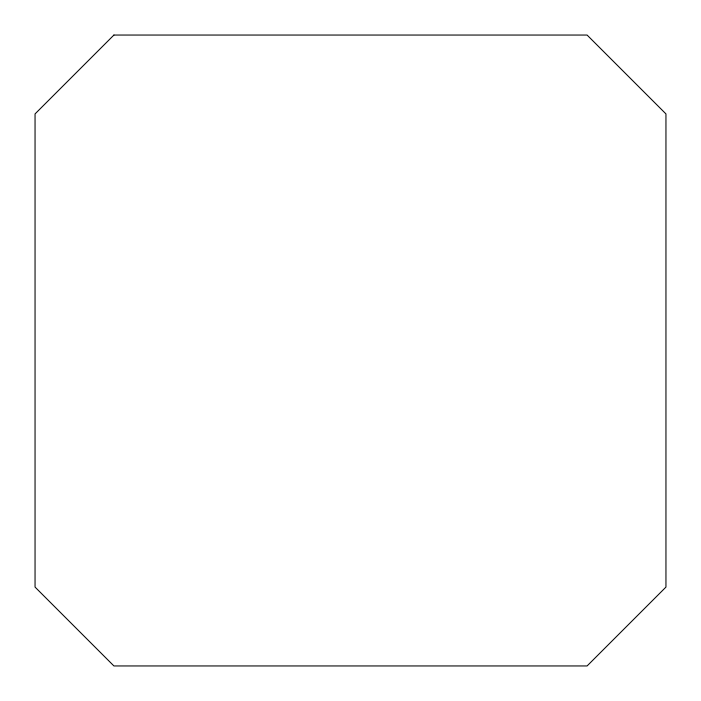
<?xml version="1.0" encoding="UTF-8"?>
<svg xmlns="http://www.w3.org/2000/svg" width="701" height="701" viewBox="0 0 701 701"><rect width="100%" height="100%" fill="white"/><g stroke="black" fill="none" stroke-linecap="round" stroke-linejoin="round"><path stroke-width="1.05" d="M113.912 35.05L35.05 113.912L35.05 587.087L113.912 665.95L587.087 665.95L665.95 587.087L665.95 113.912L587.087 35.05L113.912 35.05"/></g></svg>
